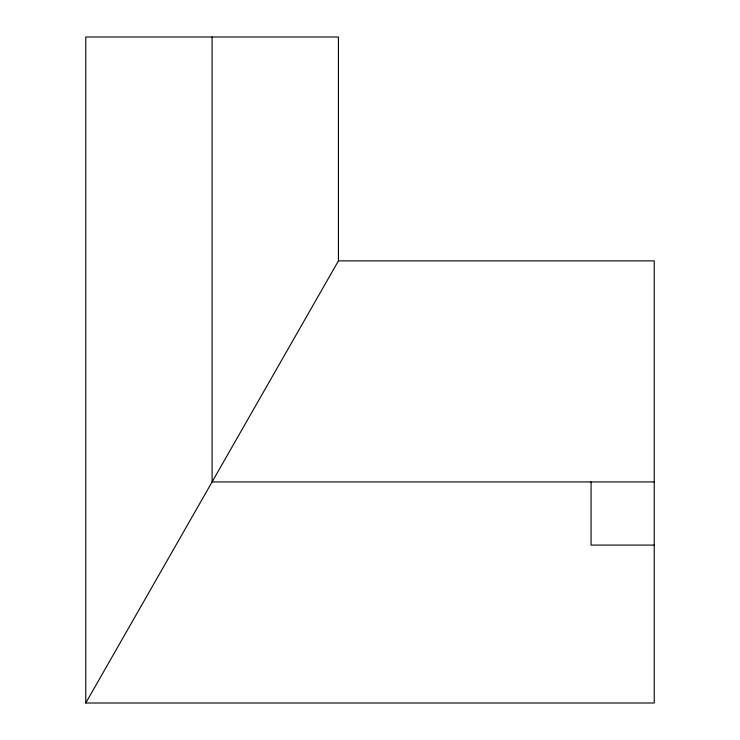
<?xml version="1.0" encoding="UTF-8"?>
<svg xmlns="http://www.w3.org/2000/svg" width="740" height="740" viewBox="0 0 740 740"><rect width="100%" height="100%" fill="white"/><g stroke="black" fill="none" stroke-linecap="round" stroke-linejoin="round"><path stroke-width="1.11" d="M85.766 703L338.421 260.868L338.421 37L85.766 37L85.766 703L654.234 703L654.234 260.868L338.421 260.868M654.234 481.934L212.093 481.934L212.093 37M654.234 545.093L591.066 545.093L591.066 481.934"/></g></svg>
